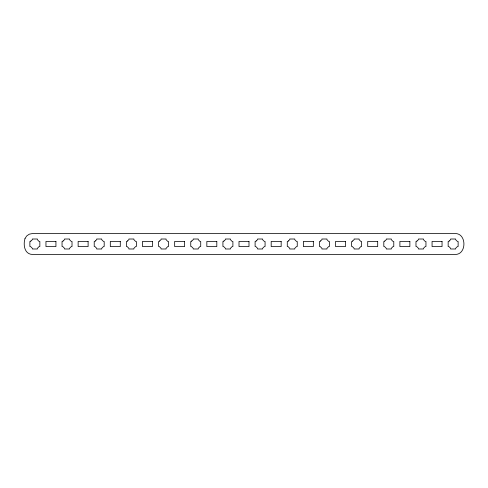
<?xml version="1.0" encoding="UTF-8"?>
<svg xmlns="http://www.w3.org/2000/svg" width="488" height="488" viewBox="0 0 488 488"><rect width="100%" height="100%" fill="white"/><g stroke="black" fill="none" stroke-linecap="round" stroke-linejoin="round"><path stroke-width="0.73" d="M25.034 238.455C23.046 244.592 24.351 254.272 32.446 254.455L455.554 254.455C466.705 254.193 466.705 233.807 455.554 233.545L32.446 233.545L29.31 234.173L26.755 235.899L25.034 238.455M30.903 240.962L30.537 241.505L29.872 241.505L29.872 246.495L30.537 246.495L32.36 248.319L32.36 248.99L37.35 248.99L37.35 248.319L39.174 246.495L39.845 246.495L39.845 241.505L39.174 241.505L37.35 239.681L37.35 239.01L32.36 239.01L32.36 239.681L30.903 240.962M63.074 240.962L62.714 241.505L62.043 241.505L62.043 246.495L62.714 246.495L64.538 248.319L64.538 248.99L69.528 248.99L69.528 248.319L71.352 246.495L72.023 246.495L72.023 241.505L71.352 241.505L69.528 239.681L69.528 239.01L64.538 239.01L64.538 239.681L63.074 240.962M95.252 240.962L94.892 241.505L94.221 241.505L94.221 246.495L94.892 246.495L96.716 248.319L96.716 248.99L101.705 248.99L101.705 248.319L103.529 246.495L104.194 246.495L104.194 241.505L103.529 241.505L101.705 239.681L101.705 239.01L96.716 239.01L96.716 239.681L95.252 240.962M127.429 240.962L127.063 241.505L126.398 241.505L126.398 246.495L127.063 246.495L128.893 248.319L128.893 248.99L133.877 248.99L133.877 248.319L135.707 246.495L136.372 246.495L136.372 241.505L135.707 241.505L133.877 239.681L133.877 239.01L128.893 239.01L128.893 239.681L127.429 240.962M159.606 240.962L159.24 241.505L158.576 241.505L158.576 246.495L159.24 246.495L161.064 248.319L161.064 248.99L166.054 248.99L166.054 248.319L167.878 246.495L168.549 246.495L168.549 241.505L167.878 241.505L166.054 239.681L166.054 239.01L161.064 239.01L161.064 239.681L159.606 240.962M191.778 240.962L191.418 241.505L190.747 241.505L190.747 246.495L191.418 246.495L193.242 248.319L193.242 248.99L198.232 248.99L198.232 248.319L200.056 246.495L200.721 246.495L200.721 241.505L200.056 241.505L198.232 239.681L198.232 239.01L193.242 239.01L193.242 239.681L191.778 240.962M223.955 240.962L223.589 241.505L222.924 241.505L222.924 246.495L223.589 246.495L225.419 248.319L225.419 248.99L230.403 248.99L230.403 248.319L232.233 246.495L232.898 246.495L232.898 241.505L232.233 241.505L230.403 239.681L230.403 239.01L225.419 239.01L225.419 239.681L223.955 240.962M256.133 240.962L255.767 241.505L255.102 241.505L255.102 246.495L255.767 246.495L257.597 248.319L257.597 248.99L262.581 248.99L262.581 248.319L264.411 246.495L265.075 246.495L265.075 241.505L264.411 241.505L262.581 239.681L262.581 239.01L257.597 239.01L257.597 239.681L256.133 240.962M288.31 240.962L287.944 241.505L287.279 241.505L287.279 246.495L287.944 246.495L289.768 248.319L289.768 248.99L294.758 248.99L294.758 248.319L296.582 246.495L297.253 246.495L297.253 241.505L296.582 241.505L294.758 239.681L294.758 239.01L289.768 239.01L289.768 239.681L288.31 240.962M320.482 240.962L320.122 241.505L319.451 241.505L319.451 246.495L320.122 246.495L321.946 248.319L321.946 248.99L326.936 248.99L326.936 248.319L328.76 246.495L329.424 246.495L329.424 241.505L328.76 241.505L326.936 239.681L326.936 239.01L321.946 239.01L321.946 239.681L320.482 240.962M352.659 240.962L352.293 241.505L351.628 241.505L351.628 246.495L352.293 246.495L354.123 248.319L354.123 248.99L359.107 248.99L359.107 248.319L360.937 246.495L361.602 246.495L361.602 241.505L360.937 241.505L359.107 239.681L359.107 239.01L354.123 239.01L354.123 239.681L352.659 240.962M384.837 240.962L384.471 241.505L383.806 241.505L383.806 246.495L384.471 246.495L386.295 248.319L386.295 248.99L391.285 248.99L391.285 248.319L393.108 246.495L393.779 246.495L393.779 241.505L393.108 241.505L391.285 239.681L391.285 239.01L386.295 239.01L386.295 239.681L384.837 240.962M417.008 240.962L416.648 241.505L415.977 241.505L415.977 246.495L416.648 246.495L418.472 248.319L418.472 248.99L423.462 248.99L423.462 248.319L425.286 246.495L425.957 246.495L425.957 241.505L425.286 241.505L423.462 239.681L423.462 239.01L418.472 239.01L418.472 239.681L417.008 240.962M449.186 240.962L448.826 241.505L448.155 241.505L448.155 246.495L448.826 246.495L450.65 248.319L450.65 248.99L455.639 248.99L455.639 248.319L457.463 246.495L458.128 246.495L458.128 241.505L457.463 241.505L455.639 239.681L455.639 239.01L450.65 239.01L450.65 239.681L449.186 240.962M55.931 241.426L45.957 241.426L45.957 246.574L55.931 246.574L55.931 241.426M88.108 241.426L78.135 241.426L78.135 246.574L88.108 246.574L88.108 241.426M120.286 241.426L110.312 241.426L110.312 246.574L120.286 246.574L120.286 241.426M152.457 241.426L142.484 241.426L142.484 246.574L152.457 246.574L152.457 241.426M184.635 241.426L174.661 241.426L174.661 246.574L184.635 246.574L184.635 241.426M216.812 241.426L206.839 241.426L206.839 246.574L216.812 246.574L216.812 241.426M248.99 241.426L239.01 241.426L239.01 246.574L248.99 246.574L248.99 241.426M281.161 241.426L271.188 241.426L271.188 246.574L281.161 246.574L281.161 241.426M313.339 241.426L303.365 241.426L303.365 246.574L313.339 246.574L313.339 241.426M345.516 241.426L335.543 241.426L335.543 246.574L345.516 246.574L345.516 241.426M377.688 241.426L367.714 241.426L367.714 246.574L377.688 246.574L377.688 241.426M409.865 241.426L399.892 241.426L399.892 246.574L409.865 246.574L409.865 241.426M442.043 241.426L432.069 241.426L432.069 246.574L442.043 246.574L442.043 241.426"/></g></svg>
